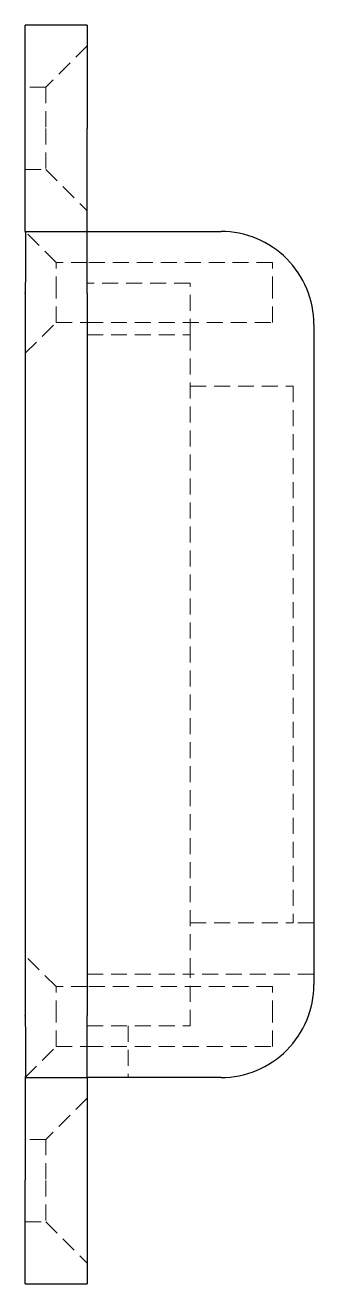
# Model space of a CAD drawing. Header units: millimetres. Extents: x 53 to 235, y 7 to 170.
# Drawn here: x 211.6 to 234.6, y 7 to 107 of the extents above.
import ezdxf

# ---------------------------------------------------------------- set-up
doc = ezdxf.new("R2010")
doc.units = ezdxf.units.MM
doc.linetypes.add('HIDDEN', pattern=[1.905, 1.27, -0.635])

msp = doc.modelspace()

# ---------------------------------------------------------------- linework, layer by layer
at = {"color": 7, "linetype": 'Continuous', "lineweight": 25}
for p, q in [((216.54, 107), (211.62, 107)), ((211.62, 98.8), (211.62, 107)), ((216.54, 107), (216.54, 98.8)), ((211.62, 90.61), (211.62, 98.8)), ((216.54, 90.61), (216.54, 98.8)), ((211.62, 90.61), (216.54, 90.61)), ((211.62, 90.61), (211.62, 90.61)), ((216.54, 85.69), (216.54, 90.61)), ((216.54, 90.61), (227.19, 90.61)), ((216.54, 85.69), (216.54, 90.61)), ((211.62, 85.69), (211.62, 85.73)), ((211.62, 85.69), (211.62, 28.31)), ((216.54, 85.69), (216.54, 28.31)), ((216.54, 85.69), (216.54, 28.31)), ((234.57, 83.23), (234.57, 30.77)), ((211.62, 28.27), (211.62, 28.31)), ((216.54, 23.39), (216.54, 28.31)), ((216.54, 23.39), (216.54, 28.31)), ((211.62, 23.39), (216.54, 23.39)), ((211.62, 23.39), (211.62, 23.39)), ((211.62, 23.39), (211.62, 15.2)), ((227.19, 23.39), (216.54, 23.39)), ((216.54, 23.39), (216.54, 15.2)), ((211.62, 7), (211.62, 15.2)), ((216.54, 15.2), (216.54, 7)), ((211.62, 7), (216.54, 7))]:
    msp.add_line(p, q, dxfattribs=at)
at = {"color": 7, "linetype": 'HIDDEN', "lineweight": 18}
for p, q in [((216.54, 105.36), (213.26, 102.08)), ((213.26, 102.08), (211.62, 102.08)), ((213.26, 102.08), (213.26, 98.8)), ((213.26, 98.8), (213.26, 95.52)), ((211.62, 95.52), (213.26, 95.52)), ((213.26, 95.52), (216.54, 92.25)), ((214.08, 88.15), (211.62, 90.61)), ((214.08, 85.77), (214.08, 88.15)), ((216.54, 88.15), (214.08, 88.15)), ((231.29, 88.15), (216.54, 88.15)), ((231.29, 85.77), (231.29, 88.15)), ((224.73, 86.51), (216.54, 86.51)), ((224.73, 82.41), (224.73, 86.51)), ((214.08, 83.39), (214.08, 85.77)), ((231.29, 83.39), (231.29, 85.77)), ((211.62, 80.93), (214.08, 83.39)), ((214.08, 83.39), (216.54, 83.39)), ((216.54, 83.39), (231.29, 83.39)), ((216.54, 82.41), (224.73, 82.41)), ((224.73, 82.41), (224.73, 31.59)), ((224.73, 78.31), (232.93, 78.31)), ((232.93, 78.31), (232.93, 35.69)), ((224.73, 35.69), (232.93, 35.69)), ((234.57, 35.69), (232.93, 35.69)), ((214.08, 30.61), (211.62, 33.07)), ((216.54, 31.59), (224.73, 31.59)), ((224.73, 27.49), (224.73, 31.59)), ((234.57, 31.59), (224.73, 31.59)), ((214.08, 28.23), (214.08, 30.61)), ((216.54, 30.61), (214.08, 30.61)), ((231.29, 30.61), (216.54, 30.61)), ((231.29, 28.23), (231.29, 30.61)), ((214.08, 25.85), (214.08, 28.23)), ((231.29, 25.85), (231.29, 28.23)), ((216.54, 27.49), (224.73, 27.49)), ((219.82, 27.49), (219.82, 23.39)), ((211.62, 23.39), (214.08, 25.85)), ((214.08, 25.85), (216.54, 25.85)), ((216.54, 25.85), (231.29, 25.85)), ((216.54, 21.75), (213.26, 18.48)), ((213.26, 18.48), (211.62, 18.48)), ((213.26, 18.48), (213.26, 15.2)), ((213.26, 15.2), (213.26, 11.92)), ((211.62, 11.92), (213.26, 11.92)), ((213.26, 11.92), (216.54, 8.64))]:
    msp.add_line(p, q, dxfattribs=at)
at = {"color": 7, "linetype": 'Continuous', "lineweight": 25}
for points, knots in [([(211.62, 90.61), (211.62, 90.6), (211.63, 90.57), (211.64, 90.44), (211.64, 90.35), (211.65, 90.1), (211.65, 89.95), (211.65, 89.6), (211.65, 89.39), (211.65, 88.94), (211.65, 88.7), (211.65, 88.16), (211.65, 87.89), (211.64, 87.3), (211.64, 86.99), (211.63, 86.37), (211.62, 86.05), (211.62, 85.73)], [0, 0, 0, 0, 0.125, 0.125, 0.25, 0.25, 0.375, 0.375, 0.5, 0.5, 0.625, 0.625, 0.75, 0.75, 0.875, 0.875, 1, 1, 1, 1]), ([(234.57, 83.23), (234.57, 84.2), (234.19, 86.13), (233.09, 87.76), (231.73, 89.13), (230.91, 89.68), (229.12, 90.41), (228.16, 90.61), (227.19, 90.61)], [0, 0, 0, 0, 0.25, 0.5, 0.5, 0.75, 0.75, 1, 1, 1, 1]), ([(227.19, 23.39), (228.16, 23.39), (229.12, 23.59), (230.91, 24.32), (231.73, 24.87), (233.09, 26.24), (234.19, 27.87), (234.57, 29.8), (234.57, 30.77)], [0, 0, 0, 0, 0.25, 0.25, 0.5, 0.5, 0.75, 1, 1, 1, 1]), ([(211.62, 28.27), (211.62, 27.95), (211.63, 27.63), (211.64, 27.01), (211.64, 26.7), (211.65, 26.12), (211.65, 25.84), (211.65, 25.31), (211.65, 25.06), (211.65, 24.61), (211.65, 24.41), (211.65, 24.05), (211.65, 23.9), (211.64, 23.65), (211.64, 23.56), (211.63, 23.43), (211.62, 23.4), (211.62, 23.39)], [0, 0, 0, 0, 0.125, 0.125, 0.25, 0.25, 0.375, 0.375, 0.5, 0.5, 0.625, 0.625, 0.75, 0.75, 0.875, 0.875, 1, 1, 1, 1])]:
    msp.add_open_spline(points, degree=3, knots=knots, dxfattribs=at)

doc.saveas('drawing.dxf')
